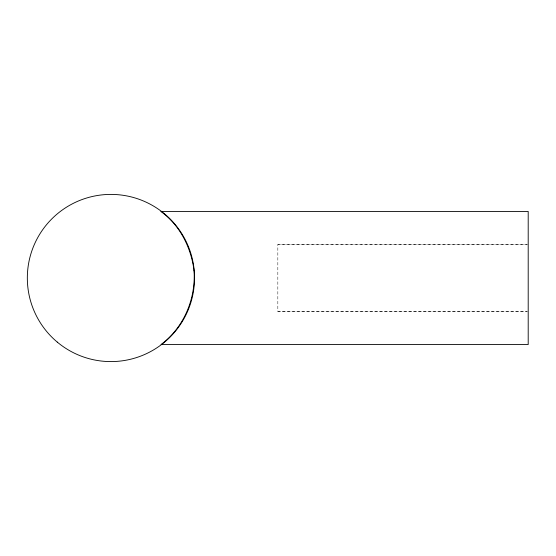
<?xml version="1.0" encoding="UTF-8"?>
<svg xmlns="http://www.w3.org/2000/svg" width="556" height="556" viewBox="0 0 556 556"><rect width="100%" height="100%" fill="white"/><g stroke="black" fill="none" stroke-linecap="round" stroke-linejoin="round"><path stroke-width="0.42" stroke-dasharray="2.78 2.08" d="M527.331 244.508L277.833 244.508L277.833 311.492L527.331 311.492M277.833 244.619L527.331 244.619M277.833 311.381L527.331 311.381"/><path stroke-width="0.83" d="M194.051 270.577C195.914 298.822 183.883 327.498 161.025 344.553L528.2 344.553L528.2 211.447L160.816 211.447C179.922 225.076 191.111 247.566 194.051 270.577M57.254 342.086A83.595 83.595 0 0 0 193.266 292.435A83.595 83.595 0 0 0 82.26 199.472A83.595 83.595 0 0 0 57.254 342.086"/></g></svg>
